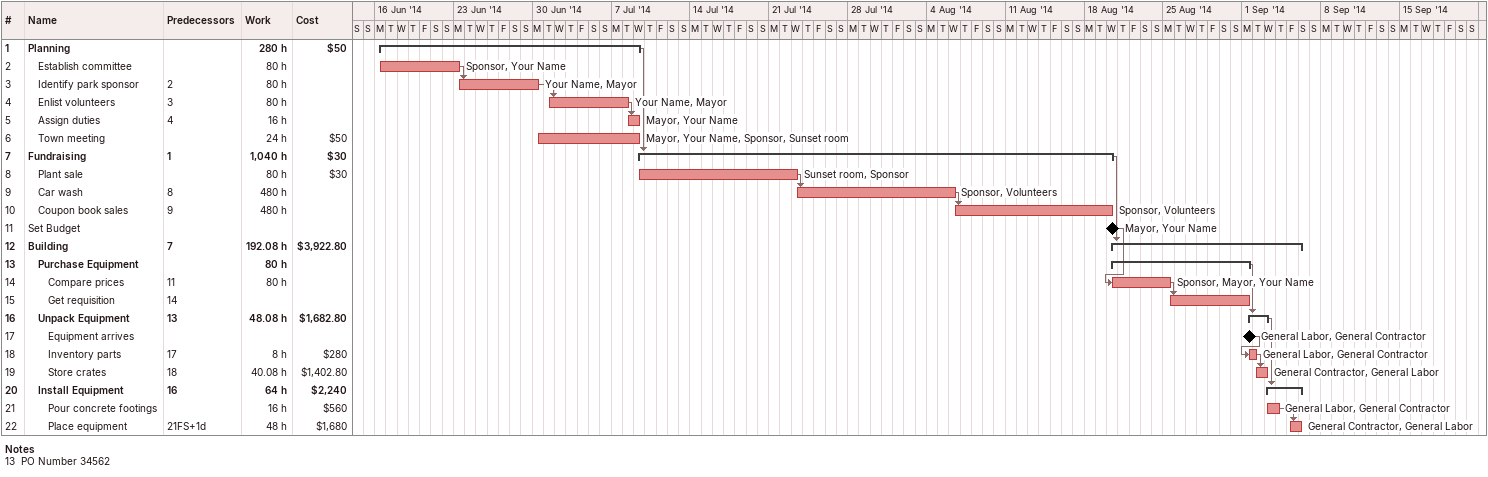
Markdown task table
| ID | Level | Task | Start | Finish | Predecessors | Resources | Work (h) | Cost ($) |
|---|---|---|---|---|---|---|---|---|
| 1 | 1 | **Planning** | 2014-06-16 | 2014-07-09 |  |  | 280 | 50 |
| 2 | 2 | Establish committee | 2014-06-16 | 2014-06-23 |  | Sponsor, Your Name | 80 |  |
| 3 | 2 | Identify park sponsor | 2014-06-23 | 2014-06-30 | 2 | Your Name, Mayor | 80 |  |
| 4 | 2 | Enlist volunteers | 2014-07-01 | 2014-07-08 | 3 | Your Name, Mayor | 80 |  |
| 5 | 2 | Assign duties | 2014-07-08 | 2014-07-09 | 4 | Mayor, Your Name | 16 |  |
| 6 | 2 | Town meeting | 2014-06-30 | 2014-07-09 |  | Mayor, Your Name, Sponsor, Sunset room | 24 | 50 |
| 7 | 1 | **Fundraising** | 2014-07-09 | 2014-08-20 | 1 |  | 1040 | 30 |
| 8 | 2 | Plant sale | 2014-07-09 | 2014-07-23 |  | Sunset room, Sponsor | 80 | 30 |
| 9 | 2 | Car wash | 2014-07-23 | 2014-08-06 | 8 | Sponsor, Volunteers | 480 |  |
| 10 | 2 | Coupon book sales | 2014-08-06 | 2014-08-20 | 9 | Sponsor, Volunteers | 480 |  |
| 11 | 1 | Set Budget (milestone) | 2014-08-20 | 2014-08-20 |  | Mayor, Your Name |  |  |
| 12 | 1 | **Building** | 2014-08-20 | 2014-09-06 | 7 |  | 192.08 | 3922.80 |
| 13 | 2 | **Purchase Equipment** | 2014-08-20 | 2014-09-01 |  |  | 80 |  |
| 14 | 3 | Compare prices | 2014-08-20 | 2014-08-25 | 11 | Sponsor, Mayor, Your Name | 80 |  |
| 15 | 3 | Get requisition | 2014-08-25 | 2014-09-01 | 14 |  |  |  |
| 16 | 2 | **Unpack Equipment** | 2014-09-01 | 2014-09-03 | 13 |  | 48.08 | 1682.80 |
| 17 | 3 | Equipment arrives (milestone) | 2014-09-01 | 2014-09-01 |  | General Labor, General Contractor |  |  |
| 18 | 3 | Inventory parts | 2014-09-01 | 2014-09-02 | 17 | General Labor, General Contractor | 8 | 280 |
| 19 | 3 | Store crates | 2014-09-02 | 2014-09-03 | 18 | General Contractor, General Labor | 40.08 | 1402.80 |
| 20 | 2 | **Install Equipment** | 2014-09-03 | 2014-09-06 | 16 |  | 64 | 2240 |
| 21 | 3 | Pour concrete footings | 2014-09-03 | 2014-09-04 |  | General Labor, General Contractor | 16 | 560 |
| 22 | 3 | Place equipment | 2014-09-05 | 2014-09-06 | 21FS+1d | General Contractor, General Labor | 48 | 1680 |

Notes
- 13: PO Number 34562
